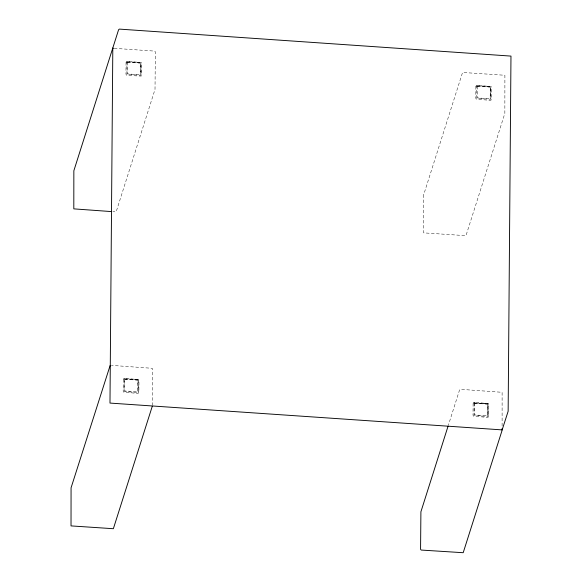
<?xml version="1.0" encoding="UTF-8"?>
<svg xmlns="http://www.w3.org/2000/svg" width="582" height="582" viewBox="0 0 582 582"><rect width="100%" height="100%" fill="white"/><g stroke="black" fill="none" stroke-linecap="round" stroke-linejoin="round"><path stroke-width="0.44" stroke-dasharray="2.91 2.18" d="M127.596 61.59L126.869 61.823L126.978 74.307L140.837 75.26L140.946 62.696L127.523 61.627M124.206 379.1L137.985 379.951L138.167 392.166L138.37 380.206L137.592 379.544M152.244 405.509L152.28 368.304L111.417 365.365M477.429 85.59L476.702 85.823L476.811 98.307L490.67 99.26L490.786 86.696L477.356 85.627M474.039 403.1L487.818 403.952L488 416.166L488 403.733L473.923 402.86L474.577 402.664M502.106 425.937L502.113 392.304L460.347 389.307L459.562 389.933L448.322 425.369M126.876 62.187L140.771 62.914L141.055 74.816M476.709 86.194L490.604 86.914L490.888 98.816M137.665 379.508L124.308 378.78L123.988 390.871L124.701 391.57L137.548 392.45L138.269 391.853M474.141 402.788L474.032 415.344L487.381 416.45L488.102 415.854M124.308 378.78L124.744 378.664M114.196 48.328L154.71 51.107L155.35 51.834L155.016 89.366L116.356 211.23L115.571 211.863L112.872 211.681M487.425 403.544L488 403.733M123.275 379.493L123.173 391.14L123.588 392.079L137.447 393.41L138.458 393.105L138.88 392.217L138.982 380.57L138.574 379.624L124.715 378.293L123.704 378.606L123.275 379.493M126.061 62.456L125.959 74.103L126.367 75.042L127.378 75.493L141.237 76.067L141.666 75.18L141.768 63.533L141.361 62.587L127.502 61.256L126.49 61.568L126.061 62.456M124.803 379.275L124.701 390.922L137.556 391.802L137.658 380.155L124.803 379.275M127.589 62.238L127.487 73.885L140.335 74.765L140.437 63.118L127.589 62.238M423.689 194.766L423.638 232.865L465.978 235.674L504.849 113.366L504.9 75.267L462.559 72.459L423.689 194.766M473.115 403.493L473.013 415.141L473.421 416.086L487.279 417.41L488.291 417.105L488.72 416.217L488.822 404.57L488.407 403.624L474.548 402.3L473.537 402.606L473.115 403.493M475.894 86.456L475.792 98.103L476.2 99.049L490.059 100.373L491.077 100.068L491.499 99.18L491.601 87.533L491.193 86.587L477.335 85.263L476.323 85.569L475.894 86.456M474.643 403.275L474.534 414.922L487.389 415.803L487.49 404.155L474.643 403.275M477.422 86.238L477.32 97.885L490.175 98.765L490.277 87.118L477.422 86.238"/><path stroke-width="0.87" d="M502.084 428.614L502.07 430.404L463.199 552.711L421.215 550.055L420.575 549.328L420.902 511.804L448.045 426.235M152.237 406.403L113.359 528.711L71.026 525.902L71.069 487.803L110.158 365.416M113.301 48.27L112.508 48.895L73.849 170.766L73.805 208.865L111.067 211.557M112.813 47.95L109.983 403.079L502.157 429.894L508.151 411.234L510.974 56.098L119.375 29.1L118.59 29.733L112.813 47.95"/></g></svg>
